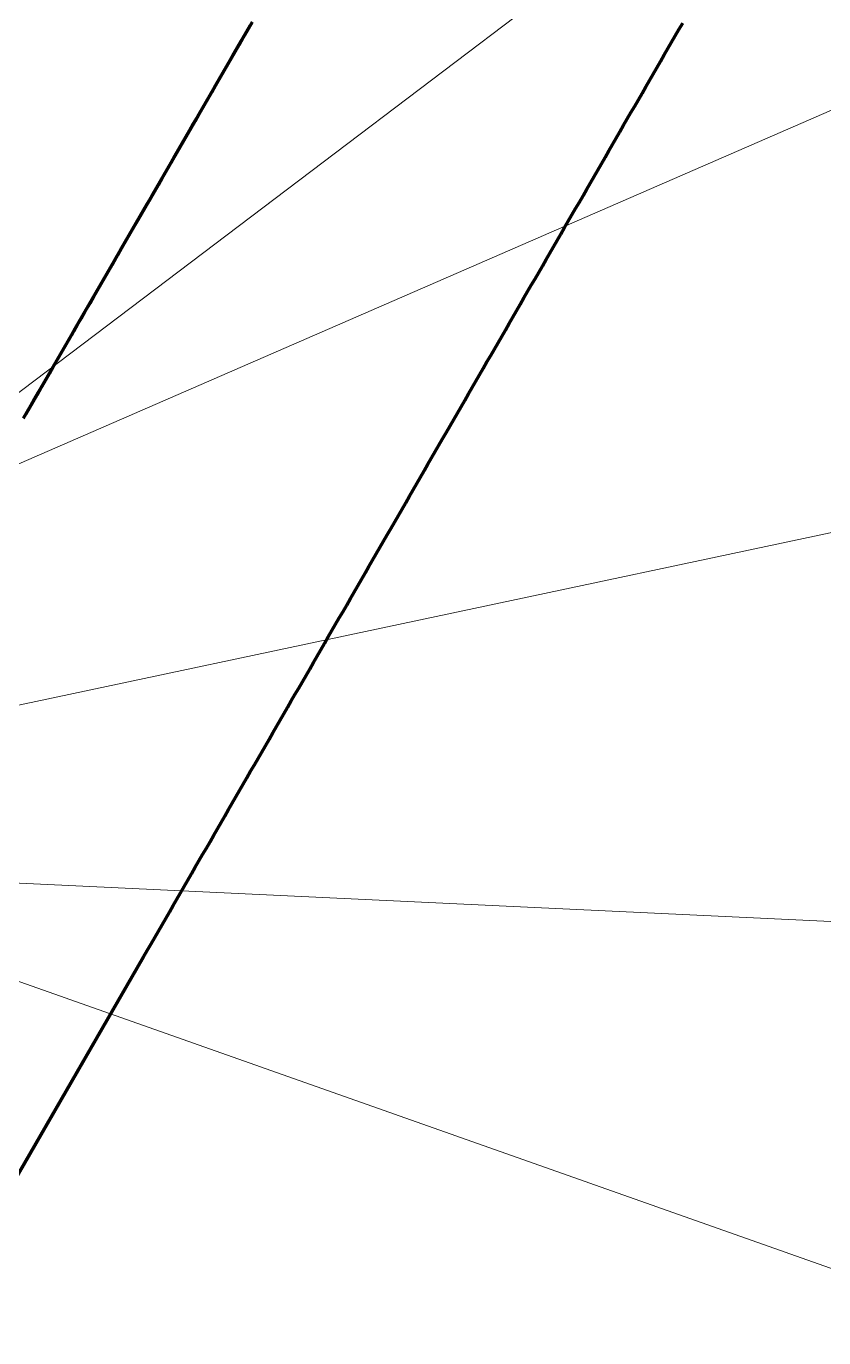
# Model space of a CAD drawing. Header units: millimetres. Extents: x 0 to 2382, y 0 to 420.
# Drawn here: x 950.36 to 961.21, y 346.25 to 364.1 of the extents above; entities that cross this region are included whole.
import ezdxf

# ---------------------------------------------------------------- set-up
doc = ezdxf.new("R2010")
doc.units = ezdxf.units.MM
doc.linetypes.add('IRAM-E-TRAZOS', pattern=[5, 4, -1])
for name, color, linetype, lineweight in [('01-VISIBLE', 7, 'CONTINUOUS', 70), ('02-OCULTA', 4, 'IRAM-E-TRAZOS', 35), ('08-FINA', 5, 'CONTINUOUS', 18)]:
    doc.layers.add(name, color=color, linetype=linetype, lineweight=lineweight)

msp = doc.modelspace()

# ---------------------------------------------------------------- linework, layer by layer
at = {"layer": '01-VISIBLE'}
for points in [[(950.324, 358.766), (950.375, 358.853), (950.425, 358.94), (950.475, 359.027), (950.525, 359.114), (950.576, 359.201), (950.626, 359.288), (950.676, 359.375), (950.726, 359.462), (950.776, 359.549), (950.827, 359.636), (950.877, 359.723), (950.927, 359.81), (950.977, 359.897), (951.028, 359.984), (951.078, 360.071), (951.128, 360.158), (951.178, 360.245), (951.229, 360.332), (951.279, 360.419), (951.329, 360.506), (951.379, 360.593), (951.43, 360.68), (951.48, 360.767), (951.53, 360.854), (951.58, 360.941), (951.631, 361.028), (951.681, 361.115), (951.731, 361.202), (951.781, 361.289), (951.831, 361.376), (951.882, 361.463), (951.932, 361.55), (951.982, 361.638), (952.032, 361.725), (952.083, 361.812), (952.133, 361.899), (952.183, 361.986), (952.233, 362.073), (952.284, 362.16), (952.334, 362.247), (952.384, 362.334), (952.434, 362.421), (952.485, 362.508), (952.535, 362.595), (952.585, 362.682), (952.635, 362.769), (952.686, 362.856), (952.736, 362.943), (952.786, 363.03), (952.836, 363.117), (952.886, 363.204), (952.937, 363.291), (952.987, 363.378), (953.037, 363.465), (953.087, 363.552), (953.138, 363.639), (953.188, 363.726), (953.238, 363.813), (953.288, 363.9), (953.339, 363.987), (953.389, 364.074), (953.439, 364.161)], [(950.359, 358.825), (950.409, 358.912), (950.459, 358.999), (950.509, 359.085), (950.559, 359.172), (950.609, 359.258), (950.659, 359.345), (950.709, 359.432), (950.759, 359.518), (950.809, 359.605), (950.859, 359.691), (950.909, 359.778), (950.959, 359.865), (951.009, 359.951), (951.059, 360.038), (951.109, 360.124), (951.159, 360.211), (951.209, 360.298), (951.259, 360.384), (951.309, 360.471), (951.359, 360.557), (951.409, 360.644), (951.459, 360.731), (951.509, 360.817), (951.559, 360.904), (951.609, 360.99), (951.659, 361.077), (951.709, 361.164), (951.759, 361.25), (951.809, 361.337), (951.859, 361.423), (951.909, 361.51), (951.959, 361.597), (952.009, 361.683), (952.059, 361.77), (952.109, 361.856), (952.159, 361.943), (952.209, 362.03), (952.259, 362.116), (952.309, 362.203), (952.359, 362.289), (952.409, 362.376), (952.459, 362.463), (952.509, 362.549), (952.559, 362.636), (952.609, 362.722), (952.659, 362.809), (952.709, 362.896), (952.759, 362.982), (952.809, 363.069), (952.859, 363.156), (952.909, 363.242), (952.959, 363.329), (953.009, 363.415), (953.059, 363.502), (953.109, 363.589), (953.159, 363.675), (953.209, 363.762), (953.259, 363.848), (953.309, 363.935), (953.359, 364.022), (953.409, 364.108)], [(951.958, 351.436), (952.008, 351.523), (952.059, 351.61), (952.109, 351.697), (952.159, 351.784), (952.209, 351.871), (952.26, 351.958), (952.31, 352.045), (952.36, 352.132), (952.41, 352.219), (952.461, 352.306), (952.511, 352.393), (952.561, 352.48), (952.611, 352.567), (952.662, 352.654), (952.712, 352.741), (952.762, 352.828), (952.812, 352.915), (952.863, 353.002), (952.913, 353.089), (952.963, 353.176), (953.013, 353.263), (953.064, 353.35), (953.114, 353.438), (953.164, 353.525), (953.214, 353.612), (953.265, 353.699), (953.315, 353.786), (953.365, 353.873), (953.415, 353.96), (953.466, 354.047), (953.516, 354.134), (953.566, 354.221), (953.616, 354.308), (953.667, 354.395), (953.717, 354.482), (953.767, 354.569), (953.817, 354.656), (953.868, 354.743), (953.918, 354.83), (953.968, 354.917), (954.018, 355.004), (954.069, 355.091), (954.119, 355.178), (954.169, 355.265), (954.219, 355.352), (954.27, 355.439), (954.32, 355.526), (954.37, 355.613), (954.42, 355.7), (954.471, 355.788), (954.521, 355.875), (954.571, 355.962), (954.621, 356.049), (954.672, 356.136), (954.722, 356.223), (954.772, 356.31), (954.822, 356.397), (954.873, 356.484), (954.923, 356.571), (954.973, 356.658), (955.023, 356.745), (955.074, 356.832), (955.124, 356.919), (955.174, 357.006), (955.224, 357.093), (955.275, 357.18), (955.325, 357.267), (955.375, 357.354), (955.425, 357.441), (955.476, 357.528), (955.526, 357.615), (955.576, 357.702), (955.626, 357.789), (955.677, 357.876), (955.727, 357.963), (955.777, 358.051), (955.827, 358.138), (955.878, 358.225), (955.928, 358.312), (955.978, 358.399), (956.028, 358.486), (956.079, 358.573), (956.129, 358.66), (956.179, 358.747), (956.229, 358.834), (956.28, 358.921), (956.33, 359.008), (956.38, 359.095), (956.43, 359.182), (956.481, 359.269), (956.531, 359.356), (956.581, 359.443), (956.631, 359.53), (956.682, 359.617), (956.732, 359.704), (956.782, 359.791), (956.832, 359.878), (956.883, 359.965), (956.933, 360.052), (956.983, 360.139), (957.033, 360.226), (957.084, 360.313), (957.134, 360.401), (957.184, 360.488), (957.234, 360.575), (957.285, 360.662), (957.335, 360.749), (957.385, 360.836), (957.435, 360.923), (957.486, 361.01), (957.536, 361.097), (957.586, 361.184), (957.636, 361.271), (957.687, 361.358), (957.737, 361.445), (957.787, 361.532), (957.837, 361.619), (957.888, 361.706), (957.938, 361.793), (957.988, 361.88), (958.038, 361.967), (958.089, 362.054), (958.139, 362.141), (958.189, 362.228), (958.239, 362.315), (958.29, 362.402), (958.34, 362.489), (958.39, 362.576), (958.44, 362.664), (958.491, 362.751), (958.541, 362.838), (958.591, 362.925), (958.641, 363.012), (958.692, 363.099), (958.742, 363.186), (958.792, 363.273), (958.842, 363.36), (958.893, 363.447), (958.943, 363.534), (958.993, 363.621), (959.043, 363.708), (959.094, 363.795), (959.144, 363.882), (959.194, 363.969), (959.244, 364.056), (959.295, 364.143)], [(946.638, 342.22), (951.958, 351.436)], [(951.958, 351.436), (949.598, 347.349)]]:
    msp.add_lwpolyline(points, dxfattribs=at)
at = {"layer": '02-OCULTA'}
msp.add_lwpolyline([(951.958, 351.436), (952.008, 351.523), (952.059, 351.61), (952.109, 351.697), (952.159, 351.784), (952.209, 351.871), (952.26, 351.958), (952.31, 352.045), (952.36, 352.132), (952.41, 352.219), (952.461, 352.306), (952.511, 352.393), (952.561, 352.48), (952.611, 352.567), (952.662, 352.654), (952.712, 352.741), (952.762, 352.828), (952.812, 352.915), (952.863, 353.002), (952.913, 353.089), (952.963, 353.176), (953.013, 353.263), (953.064, 353.35), (953.114, 353.438), (953.164, 353.525), (953.214, 353.612), (953.265, 353.699), (953.315, 353.786), (953.365, 353.873), (953.415, 353.96), (953.466, 354.047), (953.516, 354.134), (953.566, 354.221), (953.616, 354.308), (953.667, 354.395), (953.717, 354.482), (953.767, 354.569), (953.817, 354.656), (953.868, 354.743), (953.918, 354.83), (953.968, 354.917), (954.018, 355.004), (954.069, 355.091), (954.119, 355.178), (954.169, 355.265), (954.219, 355.352), (954.27, 355.439), (954.32, 355.526), (954.37, 355.613), (954.42, 355.7), (954.471, 355.788), (954.521, 355.875), (954.571, 355.962), (954.621, 356.049), (954.672, 356.136), (954.722, 356.223), (954.772, 356.31), (954.822, 356.397), (954.873, 356.484), (954.923, 356.571), (954.973, 356.658), (955.023, 356.745), (955.074, 356.832), (955.124, 356.919), (955.174, 357.006), (955.224, 357.093), (955.275, 357.18), (955.325, 357.267), (955.375, 357.354), (955.425, 357.441), (955.476, 357.528), (955.526, 357.615), (955.576, 357.702), (955.626, 357.789), (955.677, 357.876), (955.727, 357.963), (955.777, 358.051), (955.827, 358.138), (955.878, 358.225), (955.928, 358.312), (955.978, 358.399), (956.028, 358.486), (956.079, 358.573), (956.129, 358.66), (956.179, 358.747), (956.229, 358.834), (956.28, 358.921), (956.33, 359.008), (956.38, 359.095), (956.43, 359.182), (956.481, 359.269), (956.531, 359.356), (956.581, 359.443), (956.631, 359.53), (956.682, 359.617), (956.732, 359.704), (956.782, 359.791), (956.832, 359.878), (956.883, 359.965), (956.933, 360.052), (956.983, 360.139), (957.033, 360.226), (957.084, 360.313), (957.134, 360.401), (957.184, 360.488), (957.234, 360.575), (957.285, 360.662), (957.335, 360.749), (957.385, 360.836), (957.435, 360.923), (957.486, 361.01), (957.536, 361.097), (957.586, 361.184), (957.636, 361.271), (957.687, 361.358), (957.737, 361.445), (957.787, 361.532), (957.837, 361.619), (957.888, 361.706), (957.938, 361.793), (957.988, 361.88), (958.038, 361.967), (958.089, 362.054), (958.139, 362.141), (958.189, 362.228), (958.239, 362.315), (958.29, 362.402), (958.34, 362.489), (958.39, 362.576), (958.44, 362.664), (958.491, 362.751), (958.541, 362.838), (958.591, 362.925), (958.641, 363.012), (958.692, 363.099), (958.742, 363.186), (958.792, 363.273), (958.842, 363.36), (958.893, 363.447), (958.943, 363.534), (958.993, 363.621), (959.043, 363.708), (959.094, 363.795), (959.144, 363.882), (959.194, 363.969), (959.244, 364.056), (959.295, 364.143)], dxfattribs=at)
at = {"layer": '08-FINA'}
for p, q in [((970.477, 374.419), (944.638, 354.863)), ((969.999, 366.737), (941.758, 354.443)), ((969.754, 359.002), (942.158, 353.143)), ((969.671, 351.522), (941.758, 352.84)), ((969.895, 344.165), (948.998, 351.543))]:
    msp.add_line(p, q, dxfattribs=at)
msp.add_circle((929.833, 354.167), 36.833, dxfattribs=at)

doc.saveas('drawing.dxf')
